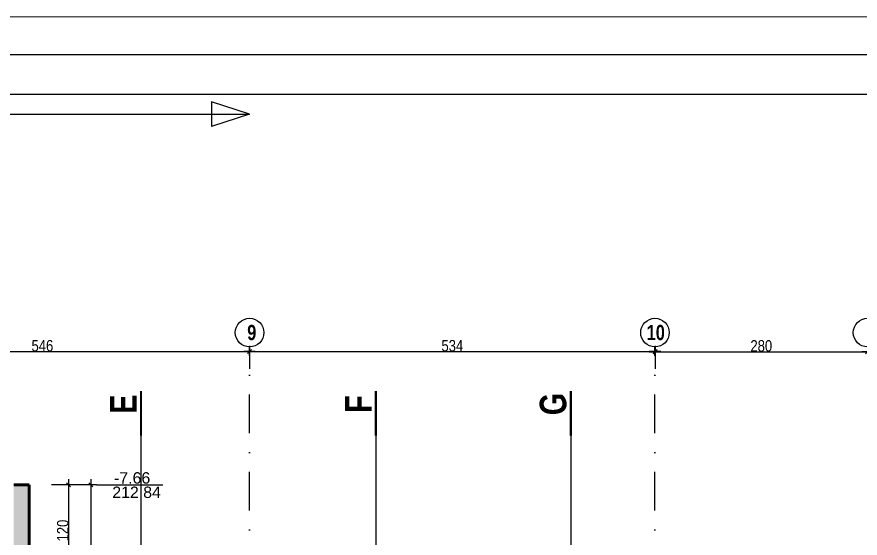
# Model space of a CAD drawing. Header units: millimetres. Extents: x 11663 to 22207, y 4553 to 8762.
# Drawn here: x 16309 to 17420, y 8067 to 8753 of the extents above; entities that cross this region are included whole.
import ezdxf
from ezdxf.enums import TextEntityAlignment as Align

# ---------------------------------------------------------------- set-up
doc = ezdxf.new("R2010")
doc.units = ezdxf.units.MM
doc.linetypes.add('TIRETPTX2', pattern=[50.8, 25.4, -12.7, 0, -12.7])
for name, color, linetype in [('01_cote_gen', 4, 'Continuous'), ('01_linteaux', 2, 'Continuous'), ('01_poch_BN', 9, 'Continuous'), ('01_texte', 230, 'Continuous'), ('AA_COTES', 2, 'Continuous')]:
    doc.layers.add(name, color=color, linetype=linetype)
doc.layers.add('01_murs_coup', color=5, linetype='Continuous', lineweight=60)
doc.styles.add('impact', font='impact.ttf')
doc.styles.add('MATTE_TXT', font='arial.ttf')
doc.styles.add('STYLE2', font='ARIALN.TTF')
doc.dimstyles.new('JB50', dxfattribs={"dimscale": 0.1, "dimtxt": 150, "dimasz": 15, "dimexe": 0.1, "dimexo": 0.1, "dimgap": 0.09, "dimtad": 1, "dimdec": 1, "dimdsep": 46, "dimtxsty": 'STYLE2', "dimblk1": 'BOND_G', "dimblk2": 'BOND_D', "dimsah": 1, "dimcen": 1.5, "dimdle": 0.01, "dimse1": 1, "dimse2": 1, "dimclrd": 4, "dimclre": 2, "dimclrt": 6, "dimazin": 2, "dimtfac": 2.333333, "dimtdec": 1, "dimtix": 1, "dimtmove": 2, "dimatfit": 3, "dimldrblk": 'BOND_G', "dimfxl": 1, "dimtolj": 1, "dimtzin": 0, "dimarcsym": 0})

# ---------------------------------------------------------------- blocks, each defined once
blk = doc.blocks.new('BOND_G')
at = {"layer": 'AA_COTES', "color": 0}
for p, q in [((0, -5), (0, 15)), ((5, 0), (-5, 0)), ((1.77, 1.77), (-1.77, -1.77))]:
    blk.add_line(p, q, dxfattribs=at)
blk = doc.blocks.new('BOND_D')
at = {"layer": 'AA_COTES', "color": 0}
for p, q in [((5, 0), (-5, 0)), ((-1.77, -1.77), (1.77, 1.77)), ((0, 5), (0, -15))]:
    blk.add_line(p, q, dxfattribs=at)
blk = doc.blocks.new('*D11')
at = {"layer": '01_cote_gen', "color": 4, "lineweight": -2, "transparency": 16777216}
blk.add_line((16071.2, 8312.7), (16614.2, 8312.7), dxfattribs=at)
at = {"layer": 'Defpoints', "color": 0, "transparency": 16777216}
for p in [(16615.7, 8312.7), (16615.7, 8290.7), (16069.7, 8282.6)]:
    blk.add_point(p, dxfattribs=at)
at = {"layer": '01_cote_gen', "color": 4, "lineweight": -2, "transparency": 16777216, "xscale": 1.5, "yscale": 1.5, "zscale": 1.5, "rotation": 180}
blk.add_blockref('BOND_G', (16069.7, 8312.7), dxfattribs=at)
at = {"layer": '01_cote_gen', "color": 4, "lineweight": -2, "transparency": 16777216, "xscale": 1.5, "yscale": 1.5, "zscale": 1.5}
blk.add_blockref('BOND_D', (16615.7, 8312.7), dxfattribs=at)
at = {"layer": '01_cote_gen', "color": 6, "transparency": 16777216, "insert": (16342.7, 8320.4), "char_height": 15, "attachment_point": 5, "style": 'STYLE2'}
blk.add_mtext('\\A1;546', dxfattribs=at)
blk = doc.blocks.new('*D12')
at = {"layer": '01_cote_gen', "color": 4, "lineweight": -2, "transparency": 16777216}
blk.add_line((16617.2, 8312.7), (17148.2, 8312.7), dxfattribs=at)
at = {"layer": 'Defpoints', "color": 0, "transparency": 16777216}
for p in [(17149.7, 8312.7), (17149.7, 8312.7), (16615.7, 8248.8)]:
    blk.add_point(p, dxfattribs=at)
at = {"layer": '01_cote_gen', "color": 4, "lineweight": -2, "transparency": 16777216, "xscale": 1.5, "yscale": 1.5, "zscale": 1.5, "rotation": 180}
blk.add_blockref('BOND_G', (16615.7, 8312.7), dxfattribs=at)
at = {"layer": '01_cote_gen', "color": 4, "lineweight": -2, "transparency": 16777216, "xscale": 1.5, "yscale": 1.5, "zscale": 1.5}
blk.add_blockref('BOND_D', (17149.7, 8312.7), dxfattribs=at)
at = {"layer": '01_cote_gen', "color": 6, "transparency": 16777216, "insert": (16882.7, 8320.4), "char_height": 15, "attachment_point": 5, "style": 'STYLE2'}
blk.add_mtext('\\A1;534', dxfattribs=at)
blk = doc.blocks.new('*D13')
at = {"layer": '01_cote_gen', "color": 4, "lineweight": -2, "transparency": 16777216}
blk.add_line((17151.2, 8312.5), (17428.2, 8312.5), dxfattribs=at)
at = {"layer": 'Defpoints', "color": 0, "transparency": 16777216}
for p in [(17149.7, 8312.5), (17429.7, 8312.5), (17429.7, 8312.5)]:
    blk.add_point(p, dxfattribs=at)
at = {"layer": '01_cote_gen', "color": 4, "lineweight": -2, "transparency": 16777216, "xscale": 1.5, "yscale": 1.5, "zscale": 1.5, "rotation": 180}
blk.add_blockref('BOND_G', (17149.7, 8312.5), dxfattribs=at)
at = {"layer": '01_cote_gen', "color": 4, "lineweight": -2, "transparency": 16777216, "xscale": 1.5, "yscale": 1.5, "zscale": 1.5}
blk.add_blockref('BOND_D', (17429.7, 8312.5), dxfattribs=at)
at = {"layer": '01_cote_gen', "color": 6, "transparency": 16777216, "insert": (17289.7, 8320.2), "char_height": 15, "attachment_point": 5, "style": 'STYLE2'}
blk.add_mtext('\\A1;280', dxfattribs=at)
blk = doc.blocks.new('*D153')
at = {"layer": '01_cote_gen', "color": 4, "lineweight": -2, "transparency": 16777216}
blk.add_line((16406.4, 8135.7), (16406.4, 7885.7), dxfattribs=at)
at = {"layer": 'Defpoints', "color": 0, "transparency": 16777216}
for p in [(16325.1, 8137.2), (16377.3, 7884.2), (16406.4, 7884.2)]:
    blk.add_point(p, dxfattribs=at)
at = {"layer": '01_cote_gen', "color": 4, "lineweight": -2, "transparency": 16777216, "xscale": 1.5, "yscale": 1.5, "zscale": 1.5}
for name, p, rotation in [('BOND_G', (16406.4, 8137.2), 90), ('BOND_D', (16406.4, 7884.2), 270)]:
    blk.add_blockref(name, p, dxfattribs=dict(at, rotation=rotation))
at = {"layer": '01_cote_gen', "color": 6, "transparency": 16777216, "insert": (16398.8, 8000.8), "char_height": 15, "attachment_point": 5, "rotation": 90, "style": 'STYLE2'}
blk.add_mtext('\\A1;253', dxfattribs=at)
blk = doc.blocks.new('*D154')
at = {"layer": '01_cote_gen', "color": 4, "lineweight": -2, "transparency": 16777216}
blk.add_line((16377.3, 8135.7), (16377.3, 8018.7), dxfattribs=at)
at = {"layer": 'Defpoints', "color": 0, "transparency": 16777216}
for p in [(16325.1, 8137.2), (16305.1, 8017.2), (16377.3, 8017.2)]:
    blk.add_point(p, dxfattribs=at)
at = {"layer": '01_cote_gen', "color": 4, "lineweight": -2, "transparency": 16777216, "xscale": 1.5, "yscale": 1.5, "zscale": 1.5}
for name, p, rotation in [('BOND_G', (16377.3, 8137.2), 90), ('BOND_D', (16377.3, 8017.2), 270)]:
    blk.add_blockref(name, p, dxfattribs=dict(at, rotation=rotation))
at = {"layer": '01_cote_gen', "color": 6, "transparency": 16777216, "insert": (16369.6, 8077.2), "char_height": 15, "attachment_point": 5, "rotation": 90, "style": 'STYLE2'}
blk.add_mtext('\\A1;120', dxfattribs=at)

msp = doc.modelspace()

# ---------------------------------------------------------------- hatches: boundary and pattern name
at = {"layer": '01_poch_BN'}
h = msp.add_hatch(color=256, dxfattribs=at)
h.dxf.hatch_style = 1
h.paths.add_polyline_path([(16325.09, 8029.56), (16305.09, 8033.98), (16305.09, 8017.2), (15792.37, 8017.2), (15792.37, 8117.2), (15772.37, 8117.2), (15772.37, 8017.2), (15218.94, 8017.2), (15218.94, 8132.2), (15218.94, 8137.2), (15202.98, 8139.2), (15202.94, 8134.2), (15202.94, 7987.2), (16305.09, 7987.2), (16305.09, 7859.2), (16603.65, 7859.2), (16603.65, 7721.2), (17236.18, 7721.2), (17236.18, 7607.2), (18502.22, 7607.2), (18328.49, 7632.2), (17439.65, 7632.2), (17439.65, 7697.2), (17419.65, 7697.2), (17419.65, 7632.2), (17256.18, 7632.2), (17256.18, 7830.2), (17236.18, 7830.2), (17236.18, 7746.2), (16623.65, 7746.2), (16623.65, 7964.2), (16603.65, 7964.2), (16603.65, 7884.2), (16325.09, 7884.2)])
h.paths.add_polyline_path([(16325.09, 8137.2), (16305.09, 8137.2), (16305.09, 8033.98), (16325.09, 8029.56)], flags=17)
h.paths.add_polyline_path([(18803.65, 7697.2), (18787.65, 7697.2), (18787.65, 7632.2), (18328.49, 7632.2), (18502.22, 7607.2), (18787.65, 7607.2), (18787.65, 7566.13), (18803.65, 7563.83)])
h.paths.add_polyline_path([(18803.65, 7563.83), (18787.65, 7566.13), (18787.65, 7459.24), (18803.65, 7459.24)])
h.paths.add_polyline_path([(18046.95, 7357.2), (17425.99, 7357.2), (15719.99, 7664.2), (15202.94, 7664.2), (15202.94, 7644.2), (15718.21, 7644.2), (17424.21, 7337.2), (18045.16, 7337.2), (18803.65, 7200.68), (18803.65, 7221)])

# ---------------------------------------------------------------- linework, layer by layer
at = {"layer": '01_linteaux', "linetype": 'TIRETPTX2', "ltscale": 2}
for p, q in [((16615.65, 6883.37), (16615.65, 8318.95)), ((17149.65, 6883.37), (17149.65, 8318.95))]:
    msp.add_line(p, q, dxfattribs=at)
at = {"layer": '01_murs_coup', "linetype": 'Continuous', "lineweight": 5}
msp.add_line((22206.96, 8753.36), (11662.74, 8753.36), dxfattribs=at)
at = {"layer": '01_murs_coup'}
for q in [(16305.09, 8137.2), (16325.09, 7884.2)]:
    msp.add_line((16325.09, 8137.2), q, dxfattribs=at)
at = {"layer": '01_poch_BN'}
for p, q in [((16472.58, 8260.69), (16472.58, 6937.68)), ((16782.09, 8260.69), (16782.09, 6937.68)), ((17038.68, 8260.69), (17038.68, 6937.68))]:
    msp.add_line(p, q, dxfattribs=at)
at = {"layer": '01_texte'}
for p, q in [((22156.96, 8703.36), (11712.74, 8703.36)), ((16069.65, 8651.73), (20943.61, 8651.73)), ((16615.65, 8625.32), (16565.35, 8641.56)), ((16565.35, 8641.56), (16565.35, 8609.08)), ((13098.21, 8625.32), (16615.65, 8625.32)), ((16615.65, 8625.32), (16565.35, 8609.08)), ((16413.95, 8137.2), (16501.39, 8137.2))]:
    msp.add_line(p, q, dxfattribs=at)
at = {"layer": '01_texte', "const_width": 3}
for points in [[(16472.58, 8260.69), (16472.58, 8202.19)], [(16782.09, 8260.69), (16782.09, 8202.19)], [(17038.68, 8260.69), (17038.68, 8202.19)]]:
    msp.add_lwpolyline(points, dxfattribs=at)
at = {"layer": '01_texte'}
for centre in [(16615.65, 8337.75), (17149.65, 8337.75), (17429.65, 8337.75)]:
    msp.add_circle(centre, 18.81, dxfattribs=at)

# ---------------------------------------------------------------- texts
at = {"layer": '01_texte', "style": 'impact'}
for s, p in [('E', (16477.28, 8243.66)), ('F', (16786.78, 8243.66)), ('G', (17043.37, 8243.66))]:
    msp.add_text(s, height=35, rotation=90, dxfattribs=at).set_placement(p, align=Align.BOTTOM_CENTER)
at = {"layer": '01_texte', "style": 'MATTE_TXT'}
for s, p in [('-7.66', (16437.05, 8138.98)), ('212.84', (16434.74, 8120.07))]:
    msp.add_text(s, height=15, dxfattribs=at).set_placement(p)
at = {"layer": '01_texte', "char_height": 20, "attachment_point": 1, "line_spacing_factor": 0.895453, "style": 'impact'}
for s, insert in [('9', (16612.55, 8347.86)), ('10', (17138.76, 8347.86))]:
    msp.add_mtext(s, dxfattribs=dict(at, insert=insert))

# ---------------------------------------------------------------- dimensions: what is measured, and where the dimension line sits
at = {"layer": '01_cote_gen'}
for base, p1, p2, picture, middle in [((16615.65, 8312.71), (16069.65, 8282.61), (16615.65, 8290.71), '*D11', (16342.65, 8320.38)), ((17149.65, 8312.71), (16615.65, 8248.85), (17149.65, 8312.71), '*D12', (16882.65, 8320.38)), ((17429.65, 8312.51), (17149.65, 8312.51), (17429.65, 8312.51), '*D13', (17289.65, 8320.17))]:
    dim = msp.add_linear_dim(base=base, p1=p1, p2=p2, dimstyle='JB50', dxfattribs=at)
    dim.commit()
    dim.dimension.update_dxf_attribs({"geometry": picture, "text_midpoint": middle})
dim = msp.add_linear_dim(base=(16377.29, 8017.2), p1=(16325.09, 8137.2), p2=(16305.09, 8017.2), angle=90, dimstyle='JB50', dxfattribs=at)
dim.commit()
dim.dimension.update_dxf_attribs({"geometry": '*D154', "text_midpoint": (16369.62, 8077.2)})
dim = msp.add_linear_dim(base=(16406.45, 7884.2), p1=(16325.09, 8137.2), p2=(16377.29, 7884.2), angle=90, dimstyle='JB50', dxfattribs=at)
dim.commit()
dim.dimension.update_dxf_attribs({"geometry": '*D153', "text_midpoint": (16398.78, 8000.78), "dimtype": 160})

doc.saveas('drawing.dxf')
